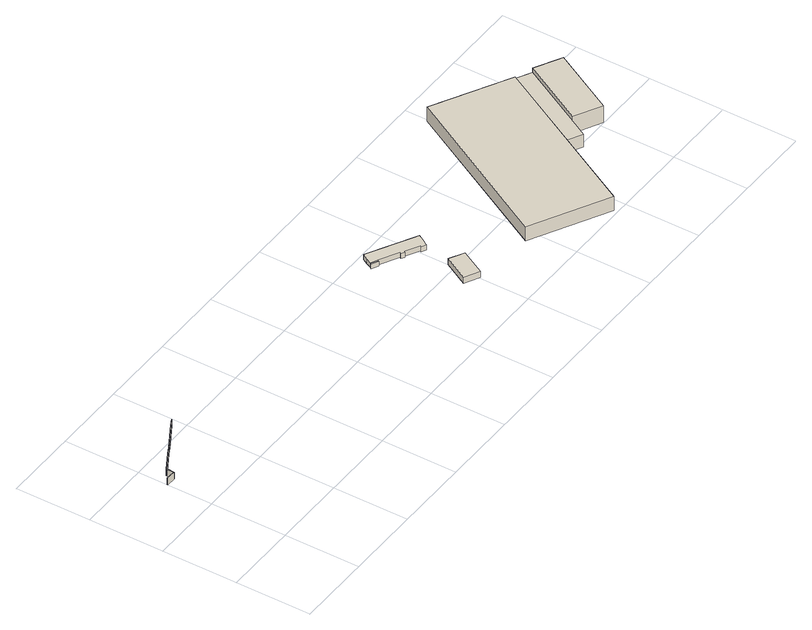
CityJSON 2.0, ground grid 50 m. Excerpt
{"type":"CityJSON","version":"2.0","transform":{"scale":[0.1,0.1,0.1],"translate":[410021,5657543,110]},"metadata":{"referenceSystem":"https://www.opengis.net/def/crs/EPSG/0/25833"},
"CityObjects":{
"building1":{"type":"Building","attributes":{"Erfassungsdatum_Objekt":"2021-12-02","Art":1000,"BodenHoehe":0,"gemHoehe":0,"BauwerkHoehe":3,"Gemeindeschluessel":"14612000","Geometrietyp2DReferenz":"3000","measuredHeight":3,"function":"51009_1700"},"geometry":[{"type":"MultiSurface","lod":"1","boundaries":[[[0,1,2,3,4,5,6,7,8,9,10,11,12,13,14,15,16,17,18,19,20,21,22,23,24,25,24,26,27]],[[28,29,30,31,32,31,33,34,35,36,37,38,39,40,41,42,43,44,45,46,47,48,49,50,51,52,53,54,55]],[[27,29,28,0]],[[26,30,29,27]],[[24,31,30,26]],[[25,32,31,24]],[[23,33,31,24]],[[22,34,33,23]],[[21,35,34,22]],[[20,36,35,21]],[[19,37,36,20]],[[18,38,37,19]],[[17,39,38,18]],[[16,40,39,17]],[[15,41,40,16]],[[14,42,41,15]],[[13,43,42,14]],[[12,44,43,13]],[[11,45,44,12]],[[10,46,45,11]],[[9,47,46,10]],[[8,48,47,9]],[[7,49,48,8]],[[6,50,49,7]],[[5,51,50,6]],[[4,52,51,5]],[[3,53,52,4]],[[2,54,53,3]],[[1,55,54,2]],[[0,28,55,1]]]}]},
"building2":{"type":"Building","attributes":{"Dachtyp_tdc":"tdcHipAndGableRoof","Gemeindeschluessel":14612000,"Dachneigung":10.95,"QualitaetDacherkennung":57,"Geometrietyp2DReferenz":"3000","measuredHeight":5.19,"function":"31001_9998","roofType":"5000"},"geometry":[{"type":"Solid","lod":"1","boundaries":[[[[56,57,58,59]],[[60,61,62,63]],[[59,61,60,56]],[[58,62,61,59]],[[57,63,62,58]],[[56,60,63,57]]]]}]},
"building3":{"type":"Building","attributes":{"Gemeindeschluessel":14612000,"Geometrietyp2DReferenz":"3000","function":"31001_9998","roofType":"9999"},"children":["building3-1","building3-2"]},
"building3-1":{"type":"BuildingPart","attributes":{"Dachtyp_tdc":"tdcPolyFlatRoof","Dachneigung":10.55,"QualitaetDacherkennung":52,"Geometrietyp2DReferenz":"3000","measuredHeight":3.35,"roofType":"2100"},"parents":["building3"],"geometry":[{"type":"Solid","lod":"1","boundaries":[[[[64,65,66,67]],[[68,69,70,71]],[[67,69,68,64]],[[66,70,69,67]],[[65,71,70,66]],[[64,68,71,65]]]]}]},
"building3-2":{"type":"BuildingPart","attributes":{"Dachtyp_tdc":"tdcGableRoof","Dachneigung":11.87,"QualitaetDacherkennung":73,"Geometrietyp2DReferenz":"3000","measuredHeight":4.33,"roofType":"3100"},"parents":["building3"],"geometry":[{"type":"Solid","lod":"1","boundaries":[[[[72,73,74,75,76,77,78,79,80,81,82,83,84,85,86]],[[87,88,89,90,91,92,93,70,69,94,95,96,97,98,99]],[[86,88,87,72]],[[85,89,88,86]],[[84,90,89,85]],[[83,91,90,84]],[[82,92,91,83]],[[81,93,92,82]],[[80,70,93,81]],[[79,69,70,80]],[[78,94,69,79]],[[77,95,94,78]],[[76,96,95,77]],[[75,97,96,76]],[[74,98,97,75]],[[73,99,98,74]],[[72,87,99,73]]]]}]},
"building4":{"type":"Building","attributes":{"name":"DSC-Trainingshalle","Gemeindeschluessel":14612000,"Geometrietyp2DReferenz":"3000","function":"31001_3211","roofType":"9999"},"children":["building4-1","building4-2","building4-3"]},
"building4-1":{"type":"BuildingPart","attributes":{"Dachtyp_tdc":"tdcGableRoof","Dachneigung":12.76,"QualitaetDacherkennung":54,"Geometrietyp2DReferenz":"3000","measuredHeight":14.14,"roofType":"3100"},"parents":["building4"],"geometry":[{"type":"Solid","lod":"1","boundaries":[[[[100,101,102,103]],[[104,105,106,107]],[[103,105,104,100]],[[102,106,105,103]],[[101,107,106,102]],[[100,104,107,101]]]]}]},
"building4-2":{"type":"BuildingPart","attributes":{"Dachtyp_tdc":"tdcPolyFlatRoof","Dachneigung":6.84,"QualitaetDacherkennung":93,"Geometrietyp2DReferenz":"3000","measuredHeight":9.92,"roofType":"2100"},"parents":["building4"],"geometry":[{"type":"Solid","lod":"1","boundaries":[[[[108,109,110,111,112]],[[106,113,114,115,116]],[[112,113,106,108]],[[111,114,113,112]],[[110,115,114,111]],[[109,116,115,110]],[[108,106,116,109]]]]}]},
"building4-3":{"type":"BuildingPart","attributes":{"Dachtyp_tdc":"tdcPolyFlatRoof","Dachneigung":14.07,"QualitaetDacherkennung":85,"Geometrietyp2DReferenz":"3000","measuredHeight":14.85,"roofType":"2100"},"parents":["building4"],"geometry":[{"type":"Solid","lod":"1","boundaries":[[[[117,118,119,120]],[[121,114,113,122]],[[120,114,121,117]],[[119,113,114,120]],[[118,122,113,119]],[[117,121,122,118]]]]}]}
},
"vertices":[
[5,802,56],[67,799,56],[68,799,56],[68,800,56],[72,853,56],[103,871,56],[146,895,56],[190,920,56],[233,945,56],[277,970,56],[320,994,56],[363,1019,56],[407,1044,56],[450,1068,56],[448,1073,56],[404,1048,56],[361,1023,56],[318,999,56],[274,974,56],[231,949,56],[187,925,56],[144,900,56],[100,875,56],[68,857,56],[68,856,56],[67,856,56],[64,804,56],[5,807,56],[5,802,6],[5,807,6],[64,804,6],[68,856,6],[67,856,6],[68,857,6],[100,875,6],[144,900,6],[187,925,6],[231,949,6],[274,974,6],[318,999,6],[361,1023,6],[404,1048,6],[448,1073,6],[450,1068,6],[407,1044,6],[363,1019,6],[320,994,6],[277,970,6],[233,945,6],[190,920,6],[146,895,6],[103,871,6],[72,853,6],[68,800,6],[68,799,6],[67,799,6],
[2569,475,82],[2472,528,82],[2382,363,82],[2479,310,82],[2569,475,38],[2479,310,38],[2382,363,38],[2472,528,38],
[2195,868,75],[2240,844,75],[2244,853,75],[2200,877,75],[2195,868,43],[2200,877,43],[2244,853,43],[2240,844,43],
[2507,698,80],[2522,725,80],[2524,723,80],[2532,737,80],[2554,777,80],[2238,950,80],[2217,910,80],[2200,877,80],[2244,853,80],[2368,785,80],[2363,776,80],[2385,763,80],[2390,773,80],[2481,723,80],[2476,715,80],[2507,698,43],[2476,715,43],[2481,723,43],[2390,773,43],[2385,763,43],[2363,776,43],[2368,785,43],[2217,910,43],[2238,950,43],[2554,777,43],[2532,737,43],[2524,723,43],[2522,725,43],
[2892,278,140],[3391,7,140],[3961,1058,140],[3461,1329,140],[2892,278,36],[3461,1329,36],[3961,1058,36],[3391,7,36],
[3961,1058,129],[3666,514,129],[3764,460,129],[3829,579,129],[4059,1005,129],[4059,1005,36],[3829,579,36],[3764,460,36],[3666,514,36],
[4005,484,160],[4235,910,160],[4059,1005,160],[3829,579,160],[4005,484,36],[4235,910,36]
]}
